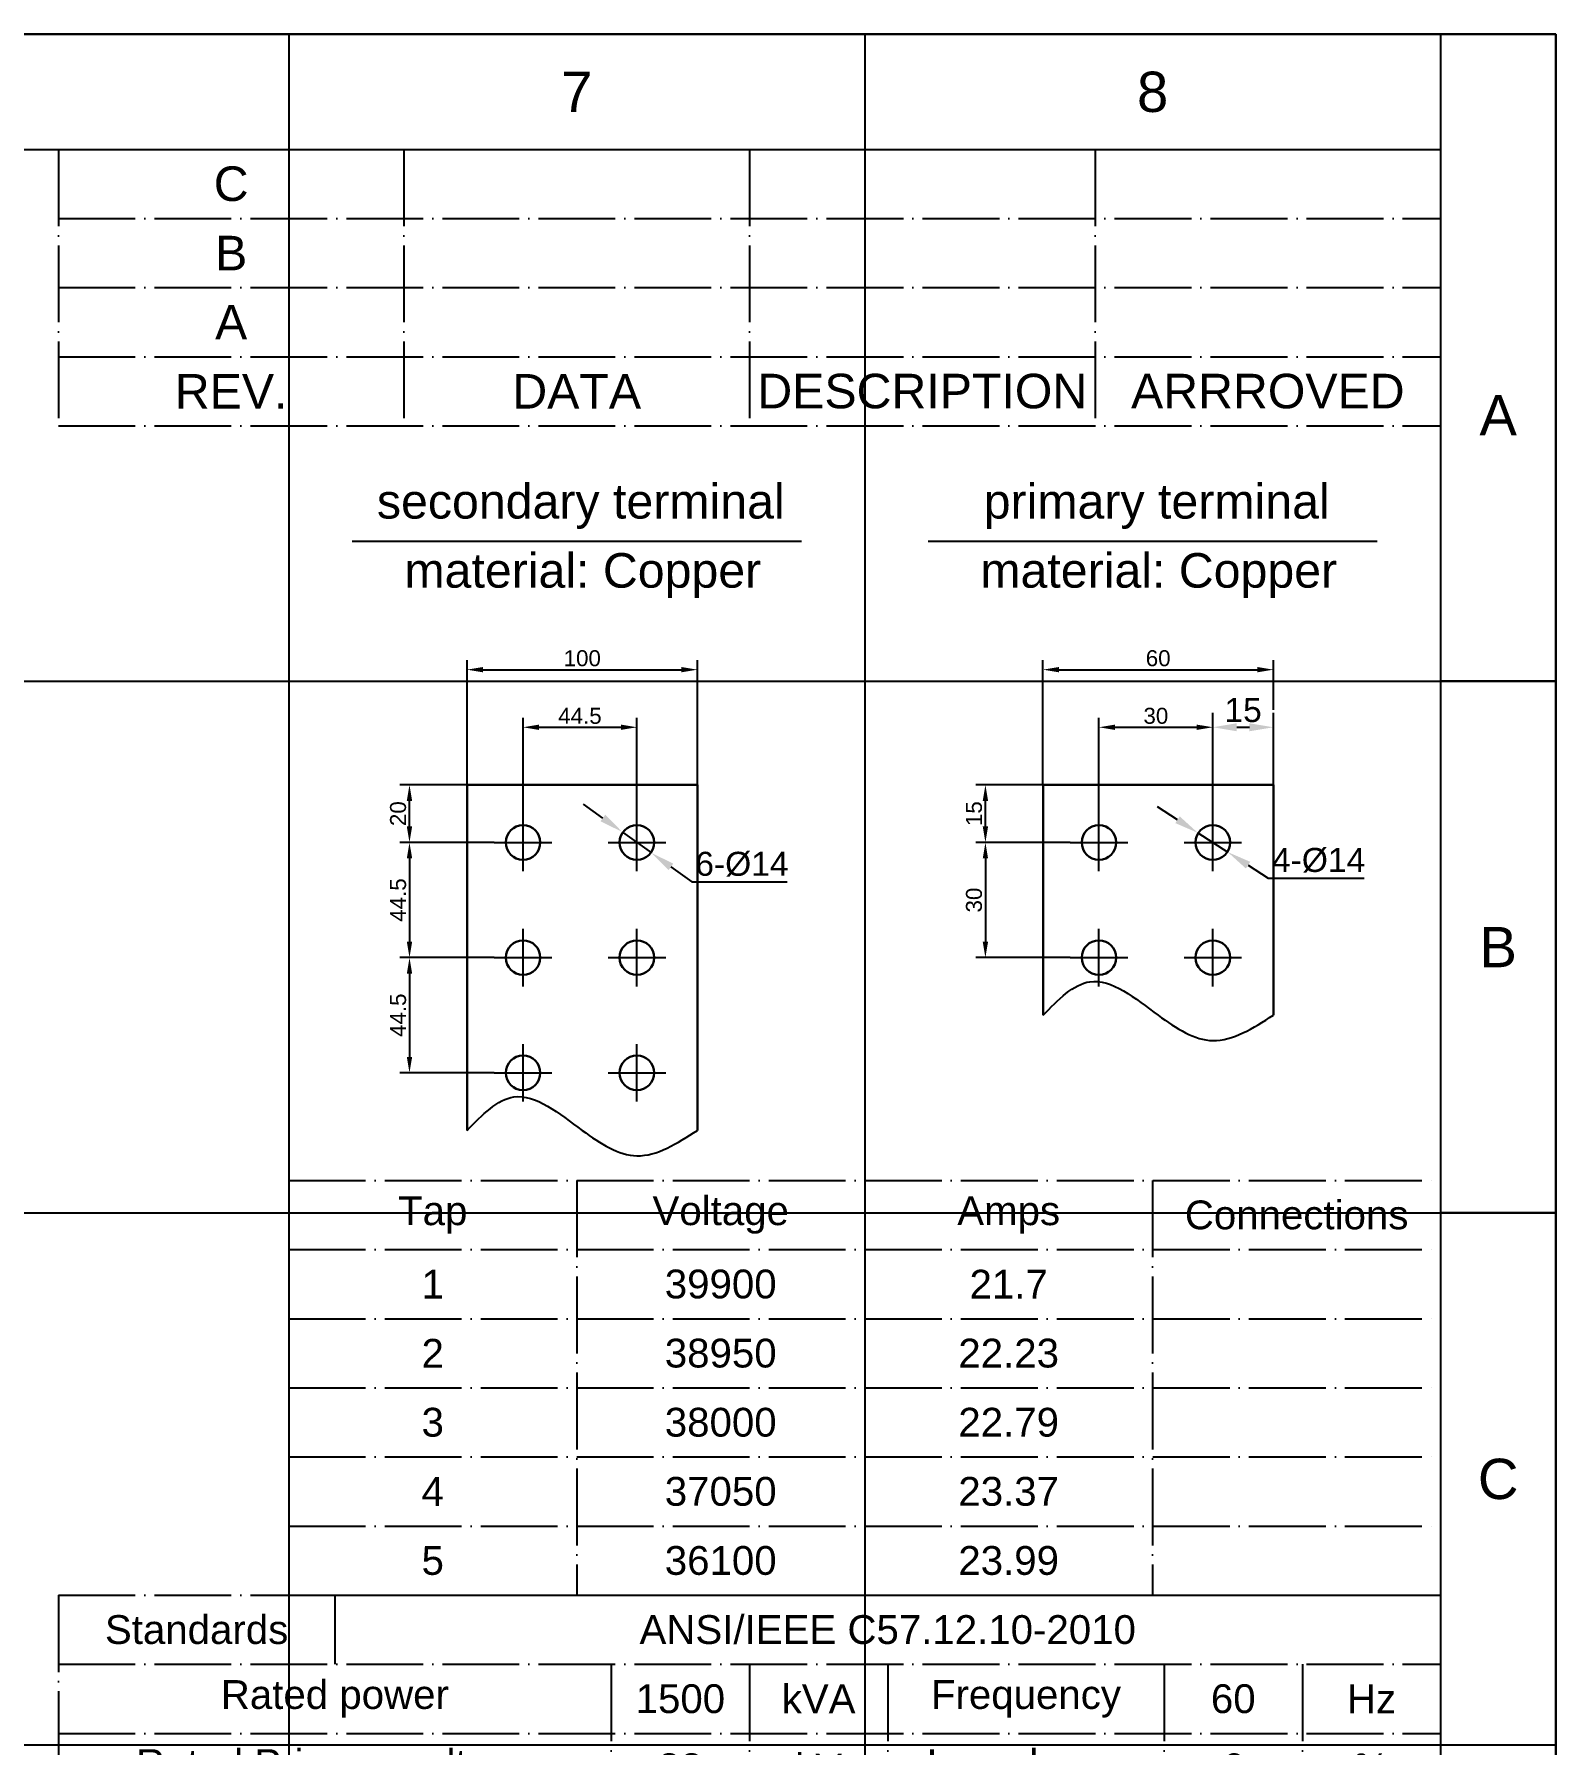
# Model space of a CAD drawing. Header units: millimetres. Extents: x 51507 to 66627, y -17810 to -7118.
# Drawn here: x 61872 to 66627, y -12464 to -7118 of the extents above; entities that cross this region are included whole.
import ezdxf
from ezdxf.enums import TextEntityAlignment as Align

# ---------------------------------------------------------------- set-up
doc = ezdxf.new("R2010")
doc.units = ezdxf.units.MM
doc.header["$LTSCALE"] = 10
doc.linetypes.add('ACAD_ISO04W100', pattern=[30, 24, -3, 0, -3])
doc.layers.get('0').update_dxf_attribs({"color": 1, "linetype": 'ACAD_ISO04W100', "lineweight": 25})
doc.layers.get('Defpoints').update_dxf_attribs({"lineweight": 25})
doc.layers.add('1', color=4, linetype='Continuous', lineweight=30)
doc.layers.add('2', color=3, linetype='Continuous', lineweight=25)
doc.styles.get("Standard").update_dxf_attribs({"font": ''})
doc.styles.get('Standard').set_extended_font_data('arial')
doc.dimstyles.new('1', dxfattribs={"dimscale": 30, "dimtxt": 2.5, "dimasz": 2.5, "dimexe": 1.5, "dimexo": 0, "dimgap": 0.5, "dimtad": 1, "dimtoh": 1, "dimtxsty": 'Standard', "dimcen": -2.5, "dimdle": 5, "dimclrd": 3, "dimclre": 3, "dimclrt": 3, "dimazin": 2, "dimtfac": 1, "dimtmove": 0, "dimatfit": 2, "dimfxl": 0, "dimtolj": 1, "dimarcsym": 0})
doc.dimstyles.new('2', dxfattribs={"dimscale": 20, "dimtxt": 2.5, "dimasz": 2.5, "dimexe": 1.5, "dimexo": 0, "dimgap": 0.5, "dimtad": 1, "dimtoh": 1, "dimtxsty": 'Standard', "dimcen": -2.5, "dimdle": 5, "dimclrd": 3, "dimclre": 3, "dimclrt": 3, "dimazin": 2, "dimtfac": 1, "dimtmove": 0, "dimatfit": 2, "dimfxl": 0, "dimtolj": 1, "dimarcsym": 0})

# ---------------------------------------------------------------- blocks, each defined once
blk = doc.blocks.new('*T4')
at = {"layer": '2', "color": 0, "linetype": 'ByBlock', "lineweight": -2}
for p, q in [((0, 0), (4320, 0)), ((0, 0), (0, -864)), ((1080, 0), (1080, -864)), ((2160, 0), (2160, -864)), ((3240, 0), (3240, -864)), ((4320, 0), (4320, -864)), ((0, -216), (4320, -216)), ((0, -432), (4320, -432)), ((0, -648), (4320, -648)), ((0, -864), (4320, -864))]:
    blk.add_line(p, q, dxfattribs=at)
at = {"layer": '2', "color": 0, "char_height": 108, "width": 1080, "attachment_point": 5}
for s, insert in [('C', (540, -108)), ('B', (540, -324)), ('A', (540, -540)), ('REV.', (540, -756)), ('DATA', (1620, -756)), ('DESCRIPTION', (2700, -756)), ('ARRROVED', (3780, -756))]:
    blk.add_mtext(s, dxfattribs=dict(at, insert=insert))
blk = doc.blocks.new('*T5')
at = {"layer": '2', "color": 0, "linetype": 'ByBlock', "lineweight": -2}
for p, q in [((0, 0), (4320, 0)), ((0, 0), (0, -2861.5)), ((864, 0), (864, -216)), ((4320, 0), (4320, -2861.5)), ((0, -216), (4320, -216)), ((1728, -216), (1728, -1944)), ((2160, -216), (2160, -1944)), ((2592, -216), (2592, -1080)), ((3456, -216), (3456, -2861.5)), ((3888, -216), (3888, -2861.5)), ((0, -432), (4320, -432)), ((0, -648), (4320, -648)), ((0, -864), (4320, -864)), ((0, -1080), (4320, -1080)), ((0, -1296), (4320, -1296)), ((0, -1512), (4320, -1512)), ((0, -1728), (4320, -1728)), ((0, -1944), (4320, -1944)), ((2592, -1944), (2592, -2861.5)), ((3024, -1944), (3024, -2861.5)), ((0, -2213.5), (4320, -2213.5)), ((0, -2429.5), (4320, -2429.5)), ((0, -2645.5), (4320, -2645.5)), ((0, -2861.5), (4320, -2861.5))]:
    blk.add_line(p, q, dxfattribs=at)
at = {"layer": '2', "color": 0, "char_height": 90, "attachment_point": 5}
for s, insert, width in [('Standards', (432, -108), 864), ('ANSI/IEEE C57.12.10-2010', (2592, -108), 3456), ('Rated power', (864, -324), 1728), ('Frequency', (3024, -324), 864), ('1500', (1944, -324), 432), ('kVA', (2376, -324), 432), ('60', (3672, -324), 432), ('Hz', (4104, -324), 432), ('Rated Primary voltage', (864, -540), 1728), ('Impedance', (3024, -540), 864), ('38', (1944, -540), 432), ('kV', (2376, -540), 432), ('6', (3672, -540), 432), ('%', (4104, -540), 432), ('Rated secondary voltage', (864, -756), 1728), ('Weight', (3024, -756), 864), ('kg', (4104, -756), 432), ('0.48', (1944, -756), 432), ('kV', (2376, -756), 432), ('5600', (3672, -756), 432), ('Off-Load Tapping on HV Coil', (864, -972), 1728), (' %%P2x2.5', (1944, -972), 432), ('%', (2376, -972), 432), ('Phase', (3024, -972), 864), ('3', (3672, -972), 432), ('Winding Material (HV/LV) ', (864, -1188), 1728), ('AL/AL', (1944, -1188), 432), ('Vector group', (2808, -1188), 1296), ('Dyn1', (3672, -1188), 432), ('Climatic Class', (864, -1404), 1728), ('C2', (1944, -1404), 432), ('Type of cooling', (2808, -1404), 1296), ('AN', (3672, -1404), 432), ('Environmental Class', (864, -1620), 1728), ('E1', (1944, -1620), 432), ('Insulation class', (2808, -1620), 1296), ('A', (3672, -1620), 432), ('Fire Behaviour Class ', (864, -1836), 1728), ('F1', (1944, -1836), 432), ('Protection Class', (2808, -1836), 1296), ('IP56', (3672, -1836), 432), ('Power Frequency Withstand Voltage (HVLV) ', (1296, -2078.7), 2592), ('70/3', (2808, -2078.7), 432), ('kV', (3240, -2078.7), 432), ('Lightning Impulse Withstand Voltage (HV/LV)', (1296, -2321.5), 2592), ('250/30', (2808, -2321.5), 432), ('kV', (3240, -2321.5), 432), ('Oil Temp. Rise', (1296, -2537.5), 2592), ('55', (2808, -2537.5), 432), ('K', (3240, -2537.5), 432), ('Average Winding Temp. Rise (HV/LV) ', (1296, -2753.5), 2592), ('65', (2808, -2753.5), 432), ('K', (3240, -2753.5), 432)]:
    blk.add_mtext(s, dxfattribs=dict(at, insert=insert, width=width))
blk = doc.blocks.new('*T7')
at = {"layer": '2', "color": 0, "linetype": 'ByBlock', "lineweight": -2}
for p, q in [((0, 0), (3600, 0)), ((0, 0), (0, -1296)), ((900, 0), (900, -1296)), ((1800, 0), (1800, -1296)), ((2700, 0), (2700, -1296)), ((3600, 0), (3600, -1296)), ((0, -216), (3600, -216)), ((0, -432), (3600, -432)), ((0, -648), (3600, -648)), ((0, -864), (3600, -864)), ((0, -1080), (3600, -1080)), ((0, -1296), (3600, -1296))]:
    blk.add_line(p, q, dxfattribs=at)
at = {"layer": '2', "color": 0, "char_height": 90, "width": 900, "attachment_point": 5}
for s, insert in [('Tap', (450, -108)), ('Voltage', (1350, -108)), ('Amps', (2250, -108)), ('Connections', (3150, -108)), ('1', (450, -324)), ('39900', (1350, -324)), ('21.7', (2250, -324)), ('2', (450, -540)), ('38950', (1350, -540)), ('22.23', (2250, -540)), ('3', (450, -756)), ('38000', (1350, -756)), ('22.79', (2250, -756)), ('4', (450, -972)), ('37050', (1350, -972)), ('23.37', (2250, -972)), ('5', (450, -1188)), ('36100', (1350, -1188)), ('23.99', (2250, -1188))]:
    blk.add_mtext(s, dxfattribs=dict(at, insert=insert))
blk = doc.blocks.new('*X8')
at = {"layer": '2'}
for points in [[(63656.3, -9557.6), (63641.7, -9577.9), (63710, -9611.5)], [(63869.2, -9710.3), (63854.6, -9730.6), (63800.9, -9676.7)]]:
    blk.add_hatch(color=3, dxfattribs=at).paths.add_polyline_path(points, flags=0)
at = {"layer": '2', "color": 3, "lineweight": -2}
for p, q in [((63649, -9567.8), (63588.1, -9524.1)), ((63710, -9611.5), (63800.9, -9676.7)), ((63861.9, -9720.4), (63927.6, -9767.5)), ((63927.6, -9767.5), (64224.8, -9767.5))]:
    blk.add_line(p, q, dxfattribs=at)
at = {"layer": '2', "color": 3, "insert": (64083.7, -9712.2), "char_height": 75, "width": 564.215, "attachment_point": 5}
blk.add_mtext('6-%%C14', dxfattribs=at)
blk = doc.blocks.new('*X9')
at = {"layer": '2'}
for points in [[(63449.6, -9275.8), (63449.6, -9292.4), (63399.6, -9284.1)], [(63705.5, -9275.8), (63705.5, -9292.4), (63755.5, -9284.1)]]:
    blk.add_hatch(color=3, dxfattribs=at).paths.add_polyline_path(points, flags=0)
at = {"layer": '2', "color": 3, "lineweight": -2}
for p, q in [((63399.6, -9554.1), (63399.6, -9254.1)), ((63449.6, -9284.1), (63705.5, -9284.1)), ((63755.5, -9554.1), (63755.5, -9254.1))]:
    blk.add_line(p, q, dxfattribs=at)
at = {"layer": '2', "color": 3, "insert": (63577.5, -9248.7), "char_height": 50, "width": 264.482, "attachment_point": 5}
blk.add_mtext('44.5', dxfattribs=at)
blk = doc.blocks.new('*X10')
at = {"layer": '2'}
for points in [[(63274.7, -9095.8), (63274.7, -9112.4), (63224.7, -9104.1)], [(63894.7, -9095.8), (63894.7, -9112.4), (63944.7, -9104.1)]]:
    blk.add_hatch(color=3, dxfattribs=at).paths.add_polyline_path(points, flags=0)
at = {"layer": '2', "color": 3, "lineweight": -2}
for p, q in [((63224.7, -9464.1), (63224.7, -9074.1)), ((63944.7, -9464.1), (63944.7, -9074.1)), ((63274.7, -9104.1), (63894.7, -9104.1))]:
    blk.add_line(p, q, dxfattribs=at)
at = {"layer": '2', "color": 3, "insert": (63584.7, -9068.6), "char_height": 50, "width": 211.128, "attachment_point": 5}
blk.add_mtext('100', dxfattribs=at)
blk = doc.blocks.new('*X11')
at = {"layer": '2'}
for points in [[(63036.4, -9514.1), (63053.1, -9514.1), (63044.7, -9464.1)], [(63036.4, -9594.1), (63053.1, -9594.1), (63044.7, -9644.1)]]:
    blk.add_hatch(color=3, dxfattribs=at).paths.add_polyline_path(points, flags=0)
at = {"layer": '2', "color": 3, "lineweight": -2}
for p, q in [((63224.7, -9464.1), (63014.7, -9464.1)), ((63044.7, -9594.1), (63044.7, -9514.1)), ((63309.6, -9644.1), (63014.7, -9644.1))]:
    blk.add_line(p, q, dxfattribs=at)
at = {"layer": '2', "color": 3, "insert": (63009.2, -9554.1), "char_height": 50, "width": 144.588, "attachment_point": 5, "rotation": 90}
blk.add_mtext('20', dxfattribs=at)
blk = doc.blocks.new('*X12')
at = {"layer": '2'}
for points in [[(63036.4, -9694.1), (63053.1, -9694.1), (63044.7, -9644.1)], [(63036.4, -9954.1), (63053.1, -9954.1), (63044.7, -10004.1)]]:
    blk.add_hatch(color=3, dxfattribs=at).paths.add_polyline_path(points, flags=0)
at = {"layer": '2', "color": 3, "lineweight": -2}
for p, q in [((63309.6, -9644.1), (63014.7, -9644.1)), ((63044.7, -9694.1), (63044.7, -9954.1)), ((63309.6, -10004.1), (63014.7, -10004.1))]:
    blk.add_line(p, q, dxfattribs=at)
at = {"layer": '2', "color": 3, "insert": (63009.3, -9824.1), "char_height": 50, "width": 264.482, "attachment_point": 5, "rotation": 90}
blk.add_mtext('44.5', dxfattribs=at)
blk = doc.blocks.new('*X13')
at = {"layer": '2'}
for points in [[(63036.4, -10054.1), (63053.1, -10054.1), (63044.7, -10004.1)], [(63036.4, -10314.1), (63053.1, -10314.1), (63044.7, -10364.1)]]:
    blk.add_hatch(color=3, dxfattribs=at).paths.add_polyline_path(points, flags=0)
at = {"layer": '2', "color": 3, "lineweight": -2}
for p, q in [((63309.6, -10004.1), (63014.7, -10004.1)), ((63044.7, -10054.1), (63044.7, -10314.1)), ((63309.6, -10364.1), (63014.7, -10364.1))]:
    blk.add_line(p, q, dxfattribs=at)
at = {"layer": '2', "color": 3, "insert": (63009.3, -10184.1), "char_height": 50, "width": 264.482, "attachment_point": 5, "rotation": 90}
blk.add_mtext('44.5', dxfattribs=at)
blk = doc.blocks.new('*X14')
at = {"layer": '2'}
for points in [[(65452.1, -9562.7), (65438.5, -9583.8), (65508.4, -9613.8)], [(65672.4, -9704.5), (65658.8, -9725.5), (65602.5, -9674.4)]]:
    blk.add_hatch(color=3, dxfattribs=at).paths.add_polyline_path(points, flags=0)
at = {"layer": '2', "color": 3, "lineweight": -2}
for p, q in [((65445.3, -9573.3), (65382.2, -9532.7)), ((65508.4, -9613.8), (65602.5, -9674.4)), ((65665.6, -9715), (65728.7, -9755.5)), ((65728.7, -9755.5), (66028.5, -9755.5))]:
    blk.add_line(p, q, dxfattribs=at)
at = {"layer": '2', "color": 3, "insert": (65886.1, -9700.1), "char_height": 75, "width": 569.474, "attachment_point": 5}
blk.add_mtext('4-%%C14', dxfattribs=at)
blk = doc.blocks.new('*X15')
at = {"layer": '2'}
for points in [[(65249.6, -9275.8), (65249.6, -9292.4), (65199.6, -9284.1)], [(65505.5, -9275.8), (65505.5, -9292.4), (65555.5, -9284.1)]]:
    blk.add_hatch(color=3, dxfattribs=at).paths.add_polyline_path(points, flags=0)
at = {"layer": '2', "color": 3, "lineweight": -2}
for p, q in [((65199.6, -9554.1), (65199.6, -9254.1)), ((65249.6, -9284.1), (65505.5, -9284.1)), ((65555.5, -9554.1), (65555.5, -9254.1))]:
    blk.add_line(p, q, dxfattribs=at)
at = {"layer": '2', "color": 3, "insert": (65377.5, -9248.6), "char_height": 50, "width": 142.759, "attachment_point": 5}
blk.add_mtext('30', dxfattribs=at)
blk = doc.blocks.new('*X16')
at = {"layer": '2'}
for points in [[(65630.5, -9271.6), (65630.5, -9296.6), (65555.5, -9284.1)], [(65669.7, -9271.6), (65669.7, -9296.6), (65744.7, -9284.1)]]:
    blk.add_hatch(color=3, dxfattribs=at).paths.add_polyline_path(points, flags=0)
at = {"layer": '2', "color": 3, "lineweight": -2}
for p, q in [((65555.5, -9554.1), (65555.5, -9239.1)), ((65744.7, -9464.1), (65744.7, -9239.1)), ((65630.5, -9284.1), (65669.7, -9284.1))]:
    blk.add_line(p, q, dxfattribs=at)
at = {"layer": '2', "color": 3, "insert": (65650.1, -9230.8), "char_height": 75, "width": 201.905, "attachment_point": 5}
blk.add_mtext('15', dxfattribs=at)
blk = doc.blocks.new('*X17')
at = {"layer": '2'}
for points in [[(65074.7, -9095.8), (65074.7, -9112.4), (65024.7, -9104.1)], [(65694.7, -9095.8), (65694.7, -9112.4), (65744.7, -9104.1)]]:
    blk.add_hatch(color=3, dxfattribs=at).paths.add_polyline_path(points, flags=0)
at = {"layer": '2', "color": 3, "lineweight": -2}
for p, q in [((65024.7, -9464.1), (65024.7, -9074.1)), ((65744.7, -9230.1), (65744.7, -9074.1)), ((65074.7, -9104.1), (65694.7, -9104.1))]:
    blk.add_line(p, q, dxfattribs=at)
at = {"layer": '2', "color": 3, "insert": (65384.7, -9068.6), "char_height": 50, "width": 143.369, "attachment_point": 5}
blk.add_mtext('60', dxfattribs=at)
blk = doc.blocks.new('*X18')
at = {"layer": '2'}
for points in [[(64836.4, -9514.1), (64853.1, -9514.1), (64844.7, -9464.1)], [(64836.4, -9594.1), (64853.1, -9594.1), (64844.7, -9644.1)]]:
    blk.add_hatch(color=3, dxfattribs=at).paths.add_polyline_path(points, flags=0)
at = {"layer": '2', "color": 3, "lineweight": -2}
for p, q in [((65024.7, -9464.1), (64814.7, -9464.1)), ((64844.7, -9594.1), (64844.7, -9514.1)), ((65109.6, -9644.1), (64814.7, -9644.1))]:
    blk.add_line(p, q, dxfattribs=at)
at = {"layer": '2', "color": 3, "insert": (64809.2, -9554.1), "char_height": 50, "width": 134.604, "attachment_point": 5, "rotation": 90}
blk.add_mtext('15', dxfattribs=at)
blk = doc.blocks.new('*X19')
at = {"layer": '2'}
for points in [[(64836.4, -9694.1), (64853.1, -9694.1), (64844.7, -9644.1)], [(64836.4, -9954.1), (64853.1, -9954.1), (64844.7, -10004.1)]]:
    blk.add_hatch(color=3, dxfattribs=at).paths.add_polyline_path(points, flags=0)
at = {"layer": '2', "color": 3, "lineweight": -2}
for p, q in [((65109.6, -9644.1), (64814.7, -9644.1)), ((64844.7, -9694.1), (64844.7, -9954.1)), ((65109.6, -10004.1), (64814.7, -10004.1))]:
    blk.add_line(p, q, dxfattribs=at)
at = {"layer": '2', "color": 3, "insert": (64809.2, -9824.1), "char_height": 50, "width": 142.759, "attachment_point": 5, "rotation": 90}
blk.add_mtext('30', dxfattribs=at)

msp = doc.modelspace()

# ---------------------------------------------------------------- linework, layer by layer
at = {"color": 1}
for p, q in [((63399.594, -9734.11), (63399.594, -9554.11)), ((63755.451, -9734.11), (63755.451, -9554.11)), ((65199.594, -9734.11), (65199.594, -9554.11)), ((65555.451, -9734.11), (65555.451, -9554.11)), ((63309.594, -9644.11), (63489.594, -9644.11)), ((63665.451, -9644.11), (63845.451, -9644.11)), ((65109.594, -9644.11), (65289.594, -9644.11)), ((65465.451, -9644.11), (65645.451, -9644.11)), ((63399.594, -10094.118), (63399.594, -9914.118)), ((63755.451, -10094.118), (63755.451, -9914.118)), ((65199.594, -10094.11), (65199.594, -9914.11)), ((65555.451, -10094.11), (65555.451, -9914.11)), ((63309.594, -10004.118), (63489.594, -10004.118)), ((63665.451, -10004.118), (63845.451, -10004.118)), ((65109.594, -10004.11), (65289.594, -10004.11)), ((65465.451, -10004.11), (65645.451, -10004.11)), ((63399.594, -10454.125), (63399.594, -10274.125)), ((63755.451, -10454.125), (63755.451, -10274.125)), ((63309.594, -10364.125), (63489.594, -10364.125)), ((63665.451, -10364.125), (63845.451, -10364.125))]:
    msp.add_line(p, q, dxfattribs=at)
at = {"layer": '1'}
for p, q in [((63224.722, -9464.11), (63224.722, -10544.11)), ((63944.722, -9464.11), (63224.722, -9464.11)), ((63944.722, -9464.11), (63944.722, -10544.11)), ((65024.722, -9464.11), (65024.722, -10184.11)), ((65744.722, -9464.11), (65024.722, -9464.11)), ((65744.722, -9464.11), (65744.722, -10184.11))]:
    msp.add_line(p, q, dxfattribs=at)
msp.add_lwpolyline([(51507.409, -7118.116), (66627.409, -7118.116), (66627.409, -17810.116), (51507.409, -17810.116)], close=True, dxfattribs=at)
for centre in [(63399.594, -9644.11), (63755.451, -9644.11), (65199.594, -9644.11), (65555.451, -9644.11), (63399.594, -10004.118), (63755.451, -10004.118), (65199.594, -10004.11), (65555.451, -10004.11), (63399.594, -10364.125), (63755.451, -10364.125)]:
    msp.add_circle(centre, 54, dxfattribs=at)
at = {"layer": '2'}
for p, q in [((62667.409, -7118.116), (62667.409, -7478.116)), ((64467.409, -7118.116), (64467.409, -7478.116)), ((62865.409, -8702.116), (64269.409, -8702.116)), ((64665.409, -8702.116), (66069.409, -8702.116)), ((66627.409, -9140.116), (66267.409, -9140.116)), ((66627.409, -10802.116), (66267.409, -10802.116))]:
    msp.add_line(p, q, dxfattribs=at)
msp.add_lwpolyline([(51867.409, -7478.116), (66267.409, -7478.116), (66267.409, -17450.116), (51867.409, -17450.116)], close=True, dxfattribs=at)
for points in [[(65024.722, -10184.11), (65072.292, -10135.483), (65182.81, -10022.509), (65370.686, -10180.167), (65559.626, -10301.51), (65681.274, -10224.353), (65744.722, -10184.11)], [(63224.722, -10544.11), (63272.292, -10495.483), (63382.81, -10382.509), (63570.686, -10540.167), (63759.626, -10661.51), (63881.274, -10584.353), (63944.722, -10544.11)]]:
    msp.add_open_spline(points, degree=3, knots=[0, 0, 0, 0, 183.06269319, 425.30065431, 616.78461802, 825.53517501, 825.53517501, 825.53517501, 825.53517501], dxfattribs=at)
at = {"layer": 'Defpoints'}
for p, q in [((62667.409, -7118.116), (62667.409, -17810.116)), ((64467.409, -7118.116), (64467.409, -17810.116)), ((66267.409, -7118.116), (66267.409, -17810.116)), ((51507.409, -9140.11), (66627.409, -9140.11)), ((51507.409, -10802.112), (66627.409, -10802.112)), ((51507.409, -12464.113), (66627.409, -12464.113))]:
    msp.add_line(p, q, dxfattribs=at)

# ---------------------------------------------------------------- block references
for name, p in [('*T4', (61947.409, -7478.116)), ('*T7', (62667.409, -10700.643)), ('*T5', (61947.409, -11996.643))]:
    msp.add_blockref(name, p)

# ---------------------------------------------------------------- texts
at = {"layer": '2'}
for s, p in [('7', (63567.409, -7298.116)), ('8', (65367.409, -7298.116)), ('A', (66447.409, -8309.116)), ('B', (66447.409, -9971.116)), ('C', (66447.409, -11633.116))]:
    msp.add_text(s, height=126, dxfattribs=at).set_placement(p, align=Align.MIDDLE_CENTER)
at = {"layer": '2', "char_height": 108, "attachment_point": 5}
for s, insert, width in [('secondary terminal', (63580.099, -8594.116), 1888.8064), ('primary terminal', (65380.099, -8594.116), 1590.98323), ('material: Copper', (63586.438, -8810.116), 1660.62348), ('material: Copper', (65386.438, -8810.116), 1660.62348)]:
    msp.add_mtext(s, dxfattribs=dict(at, insert=insert, width=width))

# ---------------------------------------------------------------- dimensions: what is measured, and where the dimension line sits
at = {"layer": '2'}
for base, p1, p2, text, picture, middle in [((63944.722, -9104.11), (63224.722, -9464.11), (63944.722, -9464.11), '100', '*X10', (63584.722, -9068.582)), ((65744.722, -9104.11), (65024.722, -9464.11), (65744.722, -9230.11), '60', '*X17', (65384.722, -9068.582)), ((63755.451, -9284.11), (63399.594, -9554.11), (63755.451, -9554.11), '44.5', '*X9', (63577.522, -9248.684)), ((65555.451, -9284.11), (65199.594, -9554.11), (65555.451, -9554.11), '30', '*X15', (65377.522, -9248.565))]:
    dim = msp.add_linear_dim(base=base, p1=p1, p2=p2, text=text, dimstyle='2', override={"dimsah": 1}, dxfattribs=at)
    dim.commit()
    dim.dimension.update_dxf_attribs({"geometry": picture, "text_midpoint": middle})
dim = msp.add_linear_dim(base=(65744.722, -9284.11), p1=(65555.451, -9554.11), p2=(65744.722, -9464.11), text='15', dimstyle='1', override={"dimsah": 1}, dxfattribs=at)
dim.commit()
dim.dimension.update_dxf_attribs({"geometry": '*X16', "text_midpoint": (65650.087, -9284.11), "dimtype": 160})
for base, p1, p2, text, override, picture, middle in [((63044.722, -9464.11), (63309.594, -9644.11), (63224.722, -9464.11), '20', {"dimsah": 1}, '*X11', (63044.722, -9554.11)), ((64844.722, -9464.11), (65109.594, -9644.11), (65024.722, -9464.11), '15', {"dimsah": 1}, '*X18', (64844.722, -9554.11)), ((63044.722, -10004.11), (63309.594, -9644.11), (63309.594, -10004.11), '44.5', {"dimsah": 1, "dimtmove": 1}, '*X12', (63009.296, -9824.11)), ((64844.722, -10004.11), (65109.594, -9644.11), (65109.594, -10004.11), '30', {"dimsah": 1, "dimtmove": 1}, '*X19', (64809.177, -9824.11)), ((63044.722, -10364.118), (63309.594, -10004.118), (63309.594, -10364.118), '44.5', {"dimsah": 1, "dimtmove": 1}, '*X13', (63009.296, -10184.118))]:
    dim = msp.add_linear_dim(base=base, p1=p1, p2=p2, angle=90, text=text, dimstyle='2', override=override, dxfattribs=at)
    dim.commit()
    dim.dimension.update_dxf_attribs({"geometry": picture, "text_midpoint": middle, "dimtype": 160})
for p1, p2, text, picture, middle in [((63709.958, -9611.493), (63800.944, -9676.728), '6-%%C14', '*X8', (63927.611, -9767.545)), ((65508.371, -9613.829), (65602.531, -9674.392), '4-%%C14', '*X14', (65728.689, -9755.536))]:
    dim = msp.add_diameter_dim_2p(p1=p1, p2=p2, text=text, dimstyle='1', override={"dimpost": '%%C<>', "dimsah": 1}, dxfattribs=at)
    dim.commit()
    dim.dimension.update_dxf_attribs({"geometry": picture, "text_midpoint": middle, "dimtype": 163})

doc.saveas('drawing.dxf')
